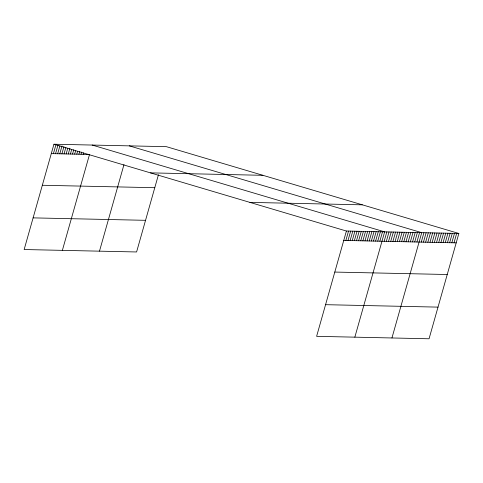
<?xml version="1.0" encoding="UTF-8"?>
<svg xmlns="http://www.w3.org/2000/svg" width="483" height="483" viewBox="0 0 483 483"><rect width="100%" height="100%" fill="white"/><g stroke="black" fill="none" stroke-linecap="round" stroke-linejoin="round"><path stroke-width="0.72" d="M458.85 233.47L346.408 231.031L316.613 336.331L429.055 338.776L458.85 233.47L166.387 146.669L53.945 144.224L24.15 249.53L136.592 251.969L158.442 174.761M53.414 153.66L56.07 144.272M55.539 153.709L57.99 145.039M57.664 153.751L59.91 145.806M59.789 153.799L62.035 145.854M61.909 153.848L63.955 146.621M64.034 153.89L65.875 147.393M66.159 153.938L67.795 148.16M68.284 153.98L69.914 148.203M70.403 154.029L71.635 149.694M72.528 154.077L73.754 149.742M74.654 154.119L75.674 150.509M76.779 154.168L77.594 151.282M78.904 154.216L79.719 151.324M81.023 154.258L81.639 152.091M83.148 154.306L83.559 152.863M62.379 250.357L89.524 154.445L51.289 153.612M99.486 251.166L123.98 164.6M345.876 240.462L348.533 231.073M348.001 240.51L350.658 231.122M350.121 240.558L352.783 231.17M352.246 240.6L354.902 231.212M354.371 240.649L357.028 231.26M356.496 240.697L359.153 231.309M358.621 240.739L361.278 231.351M360.741 240.788L363.397 231.399M362.866 240.836L365.522 231.442M364.991 240.878L367.648 231.49M367.116 240.926L369.773 231.538M369.241 240.969L371.898 231.58M371.361 241.017L374.017 231.629M373.486 241.065L376.142 231.677M375.611 241.108L378.267 231.719M377.736 241.156L380.393 231.768M379.855 241.204L382.512 231.816M354.842 337.164L384.637 231.858L92.181 145.057M384.166 241.295L386.823 231.906M386.346 241.343L389.002 231.955M388.531 241.391L391.188 232.003M390.711 241.44L393.367 232.051M392.896 241.488L395.553 232.1M395.076 241.53L397.732 232.142M397.261 241.578L399.918 232.19M399.441 241.627L402.098 232.238M401.627 241.675L404.283 232.287M403.806 241.723L406.463 232.335M405.992 241.772L408.648 232.383M408.171 241.82L410.834 232.426M410.357 241.862L413.013 232.474M412.542 241.911L415.199 232.522M414.722 241.959L417.378 232.571M416.907 242.007L419.564 232.619M391.948 337.967L421.744 232.667L129.281 145.86M421.273 242.104L423.929 232.715M423.452 242.146L426.109 232.758M425.638 242.194L428.294 232.806M427.817 242.243L430.474 232.854M430.003 242.291L432.659 232.903M432.182 242.339L434.839 232.951M434.368 242.388L437.024 232.999M436.547 242.436L439.204 233.048M438.733 242.478L441.39 233.09M440.913 242.526L443.569 233.138M443.098 242.575L445.755 233.186M445.278 242.623L447.934 233.235M447.463 242.671L450.12 233.283M449.643 242.72L452.299 233.331M451.828 242.768L454.485 233.38M454.008 242.81L456.664 233.422M150.461 172.872L262.903 175.311M42.335 185.267L154.777 187.706M249.898 202.383L362.341 204.828M33.104 217.875L145.546 220.32M343.751 240.419L456.194 242.858M334.797 272.068L447.234 274.513M325.566 304.682L438.009 307.122M53.945 144.224L346.408 231.031"/></g></svg>
